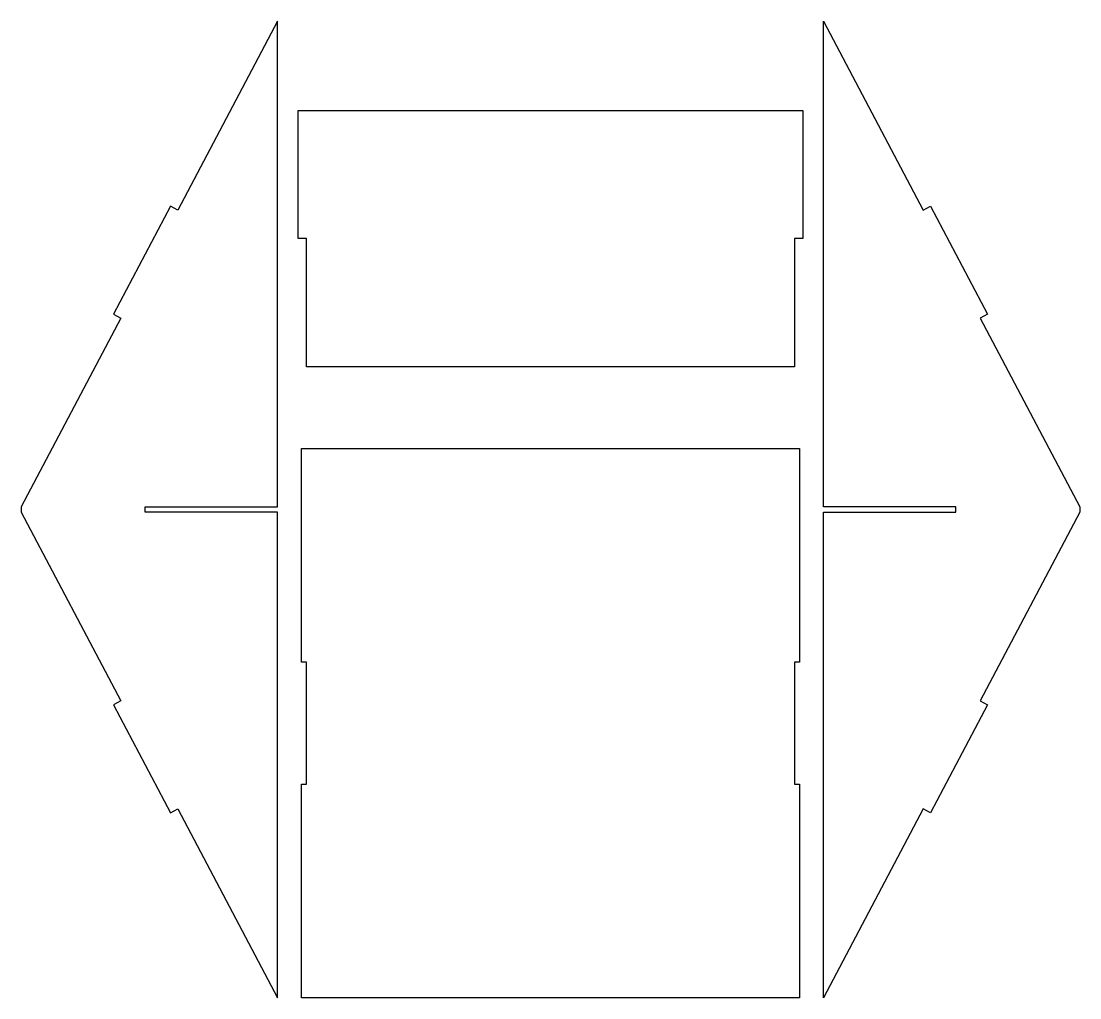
# Model space of a CAD drawing. Extents: x -31 to -5, y 23.8 to 47.8.
import ezdxf

# ---------------------------------------------------------------- set-up
doc = ezdxf.new("R2010")
doc.units = 0
doc.layers.add('DEFAULT', color=7, linetype='CONTINUOUS')

msp = doc.modelspace()

# ---------------------------------------------------------------- linework, layer by layer
at = {"layer": 'DEFAULT'}
for points in [[(-28.544, 31.078), (-28.721, 30.985), (-27.321, 28.332), (-27.144, 28.425), (-24.694, 23.783), (-24.694, 35.72), (-27.944, 35.72), (-27.944, 35.845), (-24.694, 35.845), (-24.694, 47.783), (-27.144, 43.141), (-27.321, 43.234), (-28.721, 40.581), (-28.544, 40.488), (-30.994, 35.845), (-30.994, 35.72)], [(-7.418, 31.078), (-7.241, 30.985), (-8.641, 28.332), (-8.818, 28.425), (-11.268, 23.783), (-11.268, 35.72), (-8.018, 35.72), (-8.018, 35.845), (-11.268, 35.845), (-11.268, 47.783), (-8.818, 43.141), (-8.641, 43.234), (-7.241, 40.581), (-7.418, 40.488), (-4.968, 35.845), (-4.968, 35.72)], [(-24.181, 42.442), (-24.181, 45.592), (-11.781, 45.592), (-11.781, 42.442), (-11.981, 42.442), (-11.981, 39.292), (-23.981, 39.292), (-23.981, 42.442)], [(-23.981, 32.032), (-24.106, 32.032), (-24.106, 37.28), (-11.856, 37.28), (-11.856, 32.032), (-11.981, 32.032), (-11.981, 29.032), (-11.856, 29.032), (-11.856, 23.783), (-24.106, 23.783), (-24.106, 29.032), (-23.981, 29.032)]]:
    msp.add_lwpolyline(points, close=True, dxfattribs=at)

doc.saveas('drawing.dxf')
